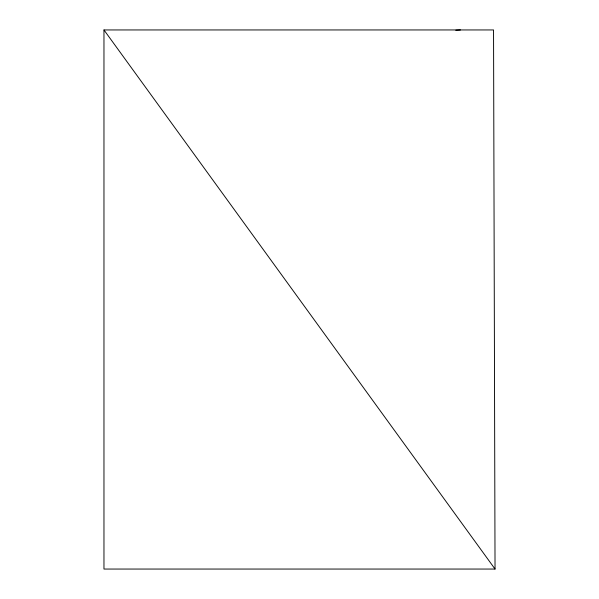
<?xml version="1.0" encoding="UTF-8"?>
<svg xmlns="http://www.w3.org/2000/svg" width="599" height="599" viewBox="0 0 599 599"><rect width="100%" height="100%" fill="white"/><g stroke="black" fill="none" stroke-linecap="round" stroke-linejoin="round"><path stroke-width="0.9" d="M455.779 30.227L460.444 29.95M103.964 29.95L493.546 29.95L495.036 569.05L103.964 569.05L103.964 29.95L495.036 569.05"/></g></svg>
